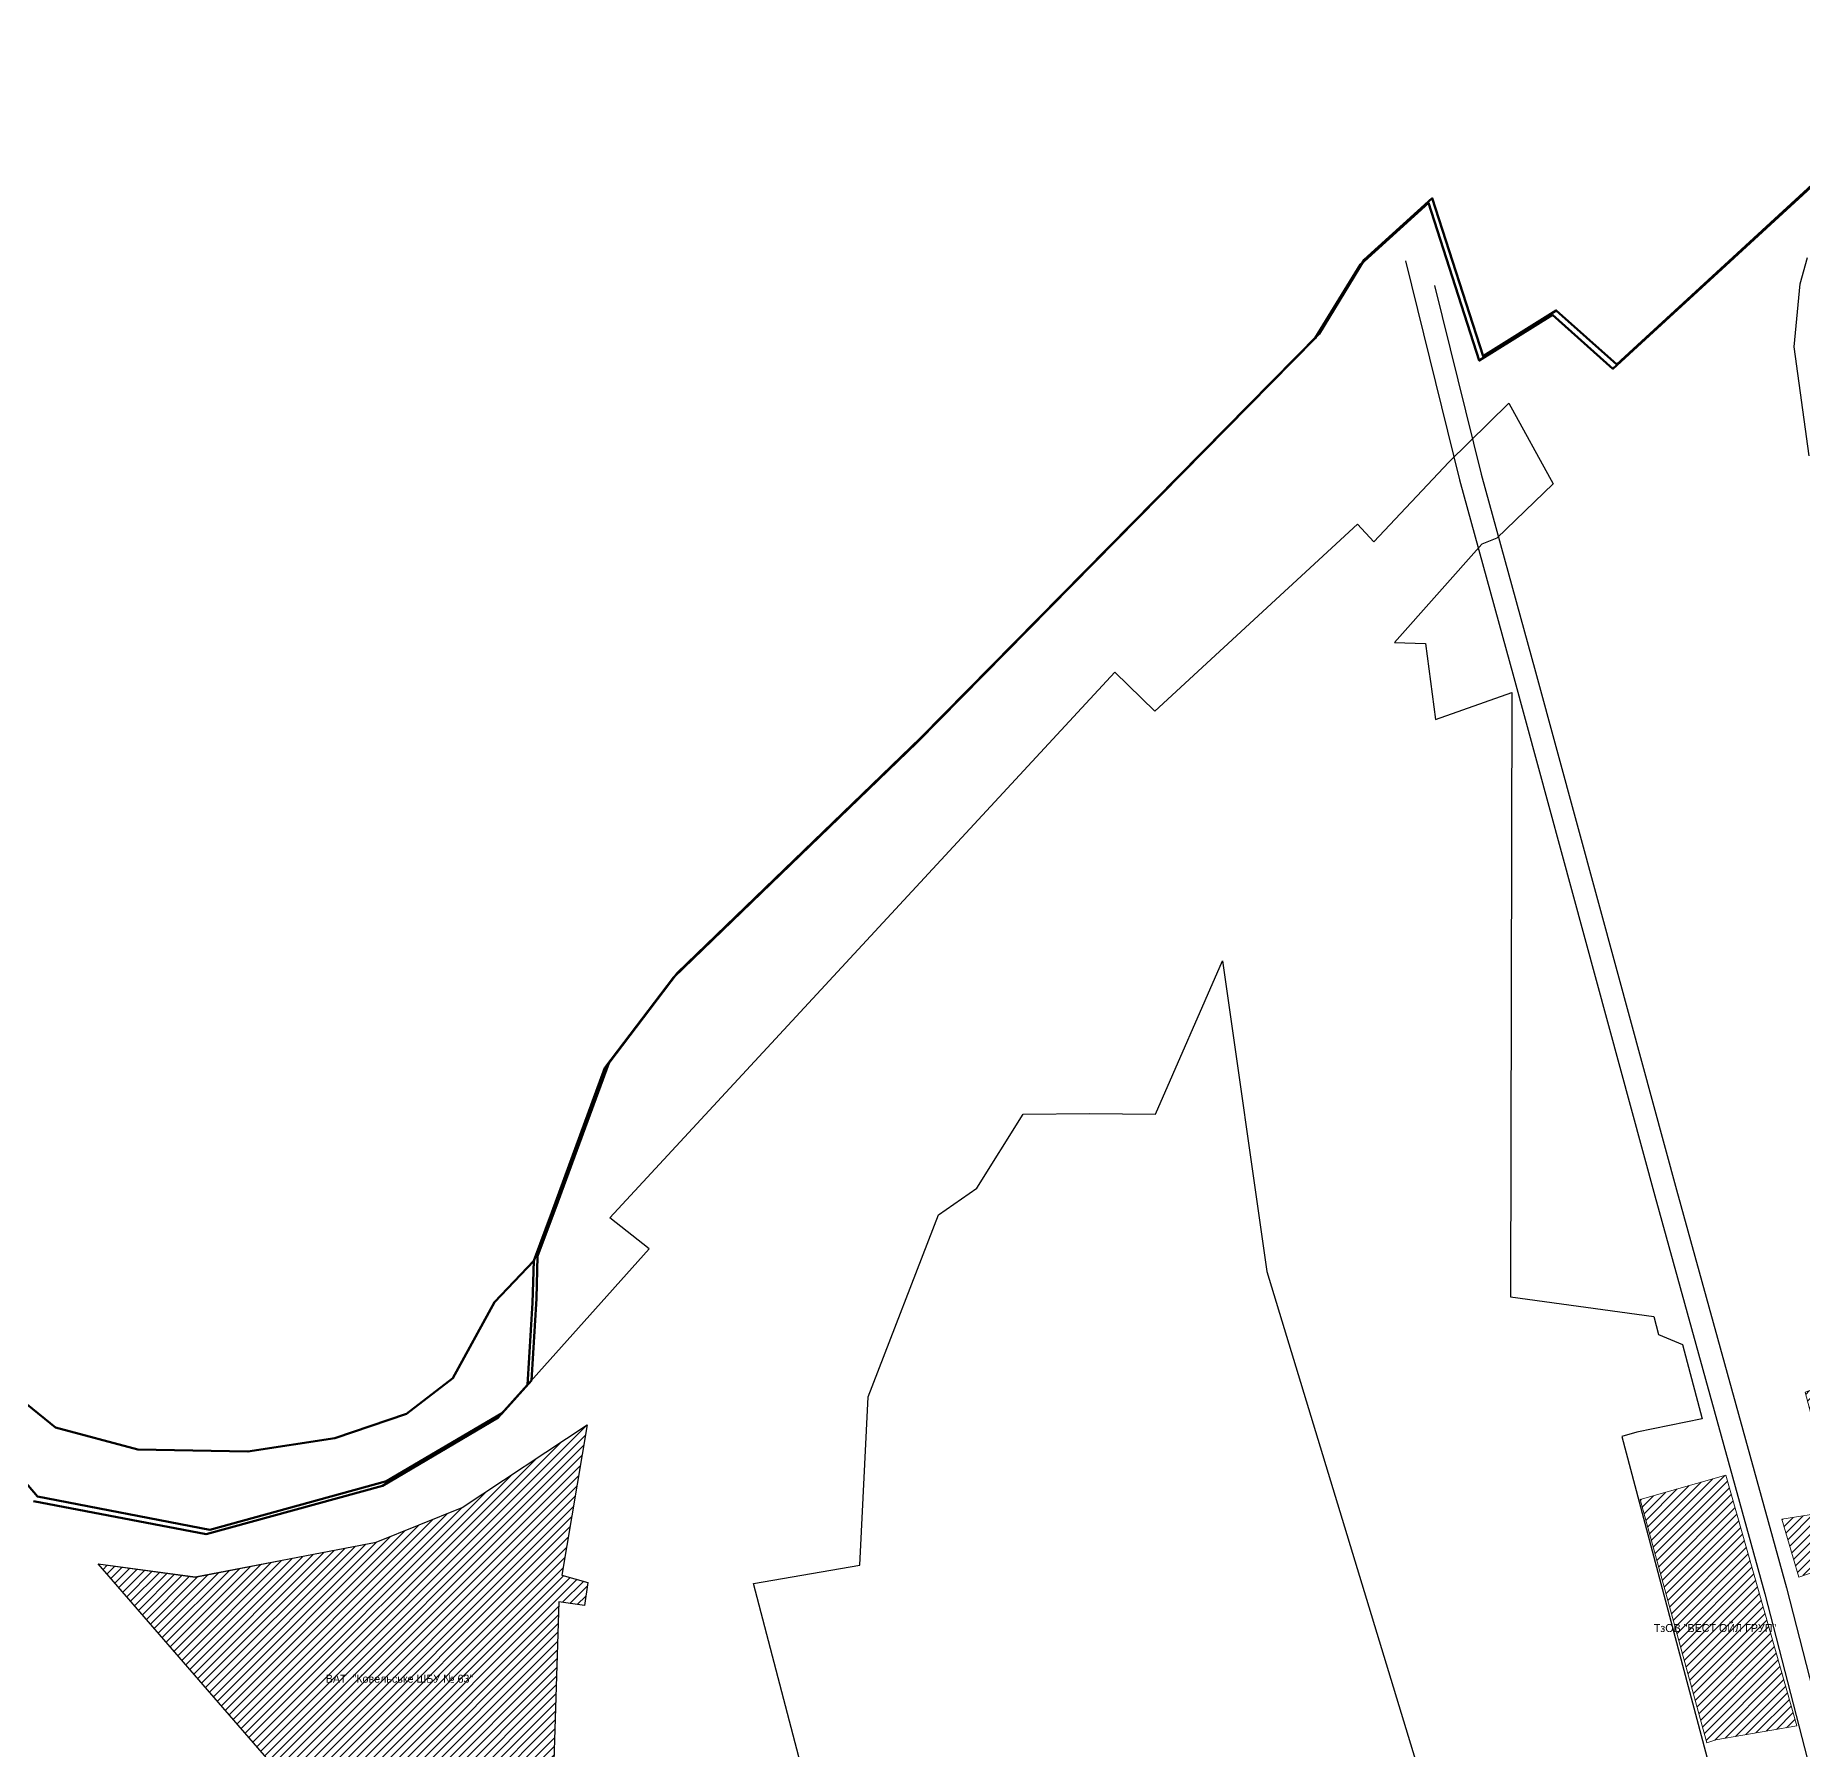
# Model space of a CAD drawing. Header units: millimetres. Extents: x 1379499 to 1411715, y 5652947 to 5671991.
# Drawn here: x 1401457 to 1402561, y 5661777 to 5662848 of the extents above; entities that cross this region are included whole.
import ezdxf
from ezdxf.enums import TextEntityAlignment as Align

# ---------------------------------------------------------------- set-up
doc = ezdxf.new("R2010")
doc.units = ezdxf.units.MM
doc.layers.add('_5Інше', color=252, linetype='Continuous', lineweight=25)
for name, color, linetype in [('вулиці', 7, 'Continuous'), ('ВулНазва', 7, 'Continuous'), ('межа по генплану', 7, 'Continuous'), ('на область', 5, 'Continuous')]:
    doc.layers.add(name, color=color, linetype=linetype)
picture_1 = doc.add_image_def('image1.bmp', size_in_pixel=(3370, 2384))
pattern_1 = [(45, (19203.3615, -9190.9644), (-2.6516504294, 2.6516504294), [])]

# ---------------------------------------------------------------- blocks, each defined once
blk = doc.blocks.new('ЛвЗд')
at = {"layer": '_5Інше', "color": 204, "linetype": 'Continuous'}
for points in [[(46445.871, 29665.442), (46450.605, 29681.693)], [(46442, 29626), (46445.871, 29665.442)], [(46451, 29558), (46442, 29626)], [(46225.719, 29555.34), (46263.41, 29591.992)], [(46263.41, 29591.992), (46290.901, 29541.331)], [(46178.542, 29505.859), (46225.719, 29555.34)], [(46290.901, 29541.331), (46255.466, 29507.698)], [(46041.077, 29400.782), (46168.39, 29516.973)], [(46168.39, 29516.973), (46178.542, 29505.859)], [(46255.466, 29507.698), (46246.047, 29504.031)], [(46246.047, 29504.031), (46191.127, 29442.844)], [(46191.127, 29442.844), (46210.608, 29442.189)], [(46210.608, 29442.189), (46216.528, 29394.614)], [(45698.752, 29086.321), (46016.242, 29425.417)], [(46016.242, 29425.417), (46041.077, 29400.782)], [(46216.528, 29394.614), (46264.21, 29411.126)], [(46264.21, 29411.126), (46261.16, 29033.646)], [(45060.718, 29246.3), (45340.121, 28914.409)], [(46040.195, 29149.17), (46082.469, 29244.72)], [(46082.469, 29244.72), (46109.104, 29050.417)], [(45928.277, 29103.537), (45957.431, 29149.519)], [(45957.431, 29149.519), (45998.841, 29149.851)], [(45998.841, 29149.851), (46040.195, 29149.17)], [(45904.09, 29086.951), (45928.277, 29103.537)], [(45723.134, 29066.833), (45698.752, 29086.321)], [(45859.587, 28973.618), (45904.09, 29086.951)], [(45630.7, 28964.772), (45723.134, 29066.833)], [(46109.104, 29050.417), (46209.178, 28714.395)], [(46261.16, 29033.646), (46350.786, 29020.939)], [(46350.786, 29020.939), (46353.526, 29009.557)], [(46353.526, 29009.557), (46368.51, 29003.339)], [(46368.51, 29003.339), (46380.56, 28956.866)], [(45853.606, 28868.508), (45859.587, 28973.618)], [(45558.194, 28922.592), (45630.7, 28964.772)], [(45605.339, 28905.936), (45683.839, 28957.045)], [(45683.839, 28957.045), (45667.417, 28863.379)], [(46380.56, 28956.866), (46339.661, 28948.769)], [(46339.661, 28948.769), (46330.216, 28946.004)], [(46330.216, 28946.004), (46383.96, 28738.523)], [(45447.673, 28893.087), (45558.194, 28922.592)], [(45340.121, 28914.409), (45447.673, 28893.087)], [(45551.561, 28884.701), (45605.339, 28905.936)], [(45438.325, 28863.565), (45551.561, 28884.701)], [(45611.424, 28599.763), (45377.783, 28872.141)], [(45377.783, 28872.141), (45438.325, 28863.565)], [(45787.274, 28857.509), (45853.606, 28868.508)], [(45667.417, 28863.379), (45683.6, 28858.563)], [(45683.6, 28858.563), (45681.415, 28844.234)], [(45870.241, 28532.02), (45787.274, 28857.509)], [(45665.464, 28846.785), (45660.884, 28720.675)], [(45681.415, 28844.234), (45665.464, 28846.785)]]:
    blk.add_lwpolyline(points, dxfattribs=at)

msp = doc.modelspace()

# ---------------------------------------------------------------- hatches: boundary and pattern name
at = {"layer": 'вулиці', "lineweight": -2}
h = msp.add_hatch(dxfattribs=at)
h.set_pattern_fill('ANSI31', color=12, scale=30, style=0)
h.set_pattern_definition(pattern_1)
h.paths.add_polyline_path([(1402618.8, 5662020.3), (1402596.1, 5662012.2), (1402562.8, 5662000.2), (1402582.3, 5661926.4), (1402548.2, 5661920.9), (1402558.7, 5661884.8), (1402588.2, 5661895), (1402595.7, 5661897.7), (1402706.5, 5661938.2), (1402707.4, 5661942.1), (1402697.7, 5661966.2), (1402694, 5661967.6), (1402662, 5662041.8)])
h.paths.add_polyline_path([(1402563.3, 5661962.5), (1402690, 5661962.5), (1402690, 5661970), (1402563.3, 5661970)], flags=25)
h = msp.add_hatch(dxfattribs=at)
h.set_pattern_fill('ANSI31', color=12, scale=30, style=0)
h.set_pattern_definition(pattern_1)
h.paths.add_polyline_path([(1401784, 5661869.4), (1401799.9, 5661867), (1401802, 5661881.3), (1401802, 5661881.3), (1401785.8, 5661886), (1401801.6, 5661979.7), (1401743.9, 5661941.7), (1401723.4, 5661928.1), (1401669.8, 5661906.5), (1401556.7, 5661884.6), (1401496.4, 5661892.7), (1401626.2, 5661743.2), (1401731.6, 5661622), (1401824, 5661548), (1401890.7, 5661463.6), (1401934.4, 5661382.3), (1401986.6, 5661265.2), (1401828, 5661695.2), (1401804.9, 5661682.9), (1401780.1, 5661743.3)])
h.paths.add_polyline_path([(1401634.4, 5661817.5), (1401734.3, 5661817.5), (1401734.3, 5661825.2), (1401634.4, 5661825.2)], flags=24)
h = msp.add_hatch(dxfattribs=at)
h.set_pattern_fill('ANSI31', color=2, scale=30, style=0)
h.set_pattern_definition(pattern_1)
h.paths.add_polyline_path([(1402501.2, 5661781.3), (1402507, 5661783.2), (1402557.6, 5661791.8), (1402513.2, 5661948.5), (1402459.6, 5661933.2)])
h.paths.add_polyline_path([(1402457.3, 5661850), (1402555.6, 5661850), (1402555.6, 5661857.5), (1402457.3, 5661857.5)], flags=9)

# ---------------------------------------------------------------- linework, layer by layer
at = {"layer": 'вулиці', "color": 7}
for points in [[(1402312.9, 5662707), (1402346.7, 5662570.2), (1402380.7, 5662446.6), (1402432.2, 5662257.6), (1402468.8, 5662123), (1402537.5, 5661874.4), (1402588.9, 5661674.7), (1402659.9, 5661417), (1402703.4, 5661254.5), (1402736.2, 5661132.7), (1402807.6, 5660861.7), (1402838.5, 5660747.2), (1402868.3, 5660635.6), (1402915.5, 5660461.8), (1402927.1, 5660411.1), (1402930.1, 5660382.8)], [(1402331.1, 5662691.6), (1402360.3, 5662573.7), (1402394.2, 5662450.3), (1402445.7, 5662261.3), (1402482.3, 5662126.7), (1402551, 5661878), (1402602.4, 5661678.3), (1402673.4, 5661420.6), (1402713.1, 5661267.1), (1402765.6, 5661071.9)]]:
    msp.add_lwpolyline(points, dxfattribs=at)
at = {"layer": 'ВулНазва', "color": 7, "lineweight": 9}
for points in [[(1402618.8, 5662020.3), (1402662, 5662041.8), (1402694, 5661967.6), (1402697.7, 5661966.2), (1402707.4, 5661942.1), (1402706.5, 5661938.2), (1402595.7, 5661897.7), (1402588.2, 5661895), (1402558.7, 5661884.8), (1402548.2, 5661920.9), (1402582.3, 5661926.4), (1402562.8, 5662000.2), (1402596.1, 5662012.2), (1402618.8, 5662020.3)], [(1401496.1, 5661892.8), (1401556.7, 5661884.6), (1401669.8, 5661906.5), (1401723.4, 5661928.1), (1401801.6, 5661979.8), (1401785.8, 5661886), (1401802, 5661881.3), (1401800, 5661867), (1401784, 5661869.4), (1401780.3, 5661743.3), (1401805, 5661683), (1401828.2, 5661695.3), (1401990.9, 5661255.6), (1401934.4, 5661382.3), (1401890.7, 5661463.6), (1401824, 5661548), (1401731.6, 5661622), (1401496.1, 5661892.8)], [(1402459.6, 5661933.2), (1402513.2, 5661948.5), (1402557.6, 5661791.8), (1402507, 5661783.2), (1402501.2, 5661781.3), (1402459.6, 5661933.2)]]:
    msp.add_lwpolyline(points, close=True, dxfattribs=at)
at = {"layer": 'межа по генплану', "color": 1, "lineweight": 70}
msp.add_lwpolyline([(1401348.8, 5662063.6), (1401458.2, 5661935.1), (1401565.9, 5661914.4), (1401676.2, 5661944.6), (1401748.5, 5661987.2), (1401766.8, 5662007.6), (1401766.8, 5662007.6), (1401766.8, 5662007.6), (1401770, 5662058.8), (1401770.7, 5662085.2), (1401781.9, 5662115.3), (1401815.2, 5662205.7), (1401858, 5662262), (1402010.2, 5662409), (1402259, 5662661.4), (1402287.2, 5662707.5), (1402329.7, 5662746), (1402361.5, 5662647.4), (1402407.2, 5662676), (1402445, 5662642.3), (1402616.5, 5662799.8)], dxfattribs=at)
at = {"layer": 'межа по генплану', "color": 3, "lineweight": 70}
msp.add_lwpolyline([(1401422.9, 5662015.9), (1401469.5, 5661978.2), (1401520.8, 5661964.5), (1401589.7, 5661963.2), (1401643.9, 5661971.6), (1401688.7, 5661986.7), (1401717.8, 5662009.1), (1401743.7, 5662056.5), (1401768.3, 5662082.4), (1401779.5, 5662112.5), (1401812.8, 5662202.9), (1401855.6, 5662259.2), (1402007.8, 5662406.2), (1402256.6, 5662658.6), (1402284.8, 5662704.7), (1402327.3, 5662743.2), (1402359.1, 5662644.6), (1402404.8, 5662673.2), (1402442.6, 5662639.5), (1402614.1, 5662797)], dxfattribs=at)
at = {"layer": 'межа по генплану', "color": 5, "lineweight": 70}
msp.add_lwpolyline([(1401455.8, 5661932.3), (1401563.5, 5661911.6), (1401673.8, 5661941.8), (1401746.1, 5661984.4), (1401764.4, 5662004.8), (1401764.4, 5662004.8), (1401764.4, 5662004.8), (1401767.6, 5662056), (1401768.3, 5662082.4), (1401779.5, 5662112.5), (1401812.8, 5662202.9), (1401855.6, 5662259.2), (1402007.8, 5662406.2), (1402256.6, 5662658.6), (1402284.8, 5662704.7), (1402327.3, 5662743.2), (1402359.1, 5662644.6), (1402404.8, 5662673.2), (1402442.6, 5662639.5), (1402614.1, 5662797)], dxfattribs=at)

# ---------------------------------------------------------------- block references
at = {"layer": 'ВулНазва', "color": 7, "lineweight": 9, "rotation": 0.3369352804739994}
msp.add_blockref('ЛвЗд', (1356288.9, 5632754.6), dxfattribs=at)

# ---------------------------------------------------------------- texts
at = {"layer": 'ВулНазва', "color": 7, "lineweight": 9}
for s, p in [('ТзОВ "ВЕСТ ОЙЛ ГРУП"', (1402506.4, 5661853.7)), ('ВАТ  "Ковельське ШБУ № 63"', (1401684.4, 5661821.3))]:
    msp.add_text(s, height=5, dxfattribs=at).set_placement(p, align=Align.MIDDLE)

# ---------------------------------------------------------------- pictures from other files: only their frames are drawn
at = {"layer": 'на область', "color": 7, "lineweight": -2}
image = msp.add_image(picture_1, insert=(1395288.6, 5652947), size_in_units=(16426, 11620.1), dxfattribs=at)
image.dxf.flags = 7

doc.saveas('drawing.dxf')
